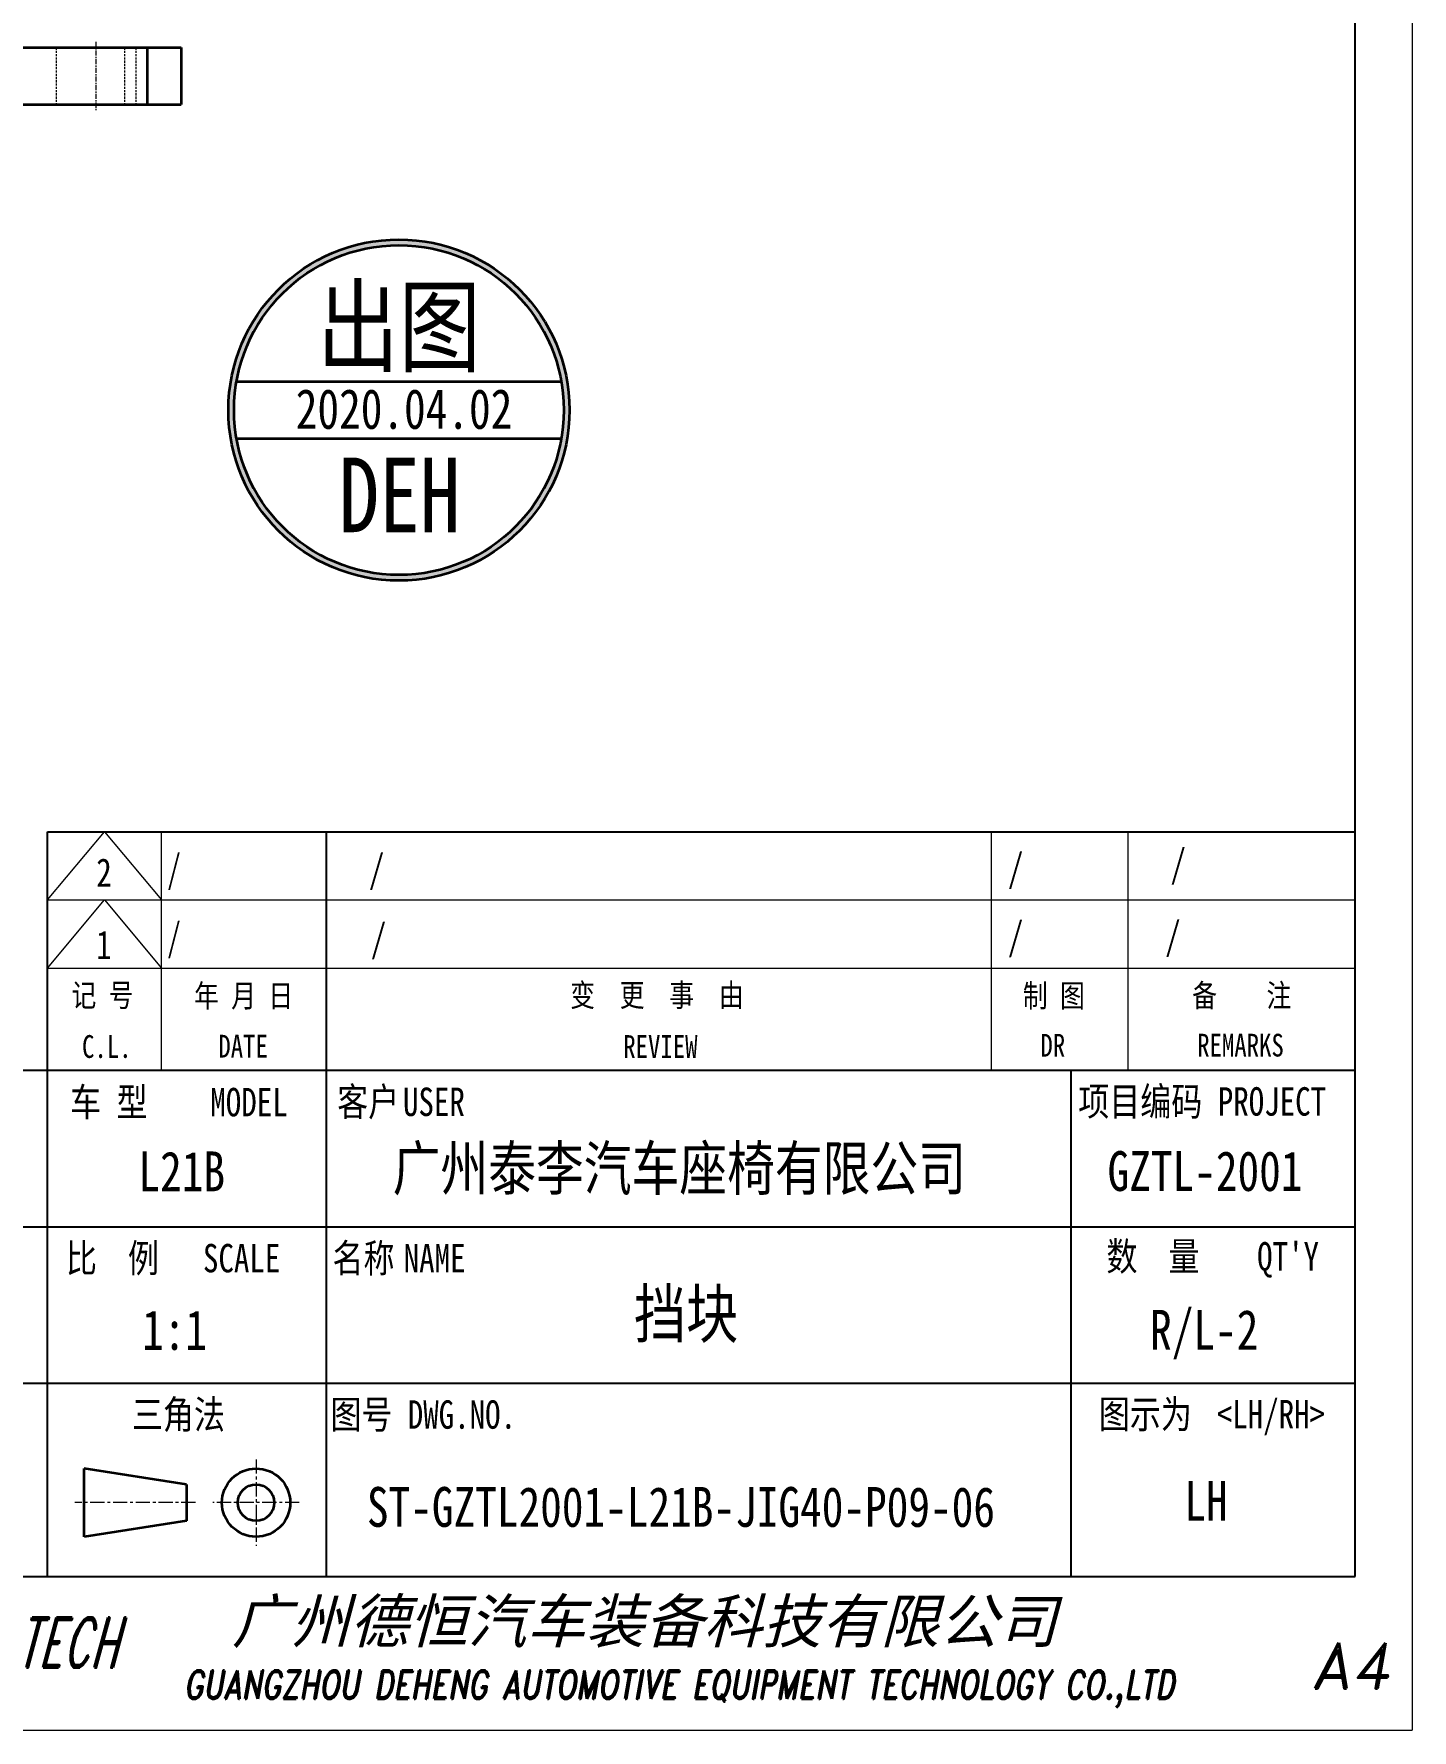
# Model space of a CAD drawing. Header units: millimetres. Extents: x 1333 to 190452, y -42879 to -5704.
# Drawn here: x 175771.4 to 175892.6, y -22836.1 to -22687 of the extents above; entities that cross this region are included whole.
import ezdxf
from ezdxf.enums import TextEntityAlignment as Align

# ---------------------------------------------------------------- set-up
doc = ezdxf.new("R2010")
doc.units = ezdxf.units.MM
doc.header["$LTSCALE"] = 0.5
for name, pattern in [('AM_ISO02W050x2', [3.75, 3, -0.75]), ('AM_ISO08W050x2', [9, 6, -0.75, 1.5, -0.75]), ('CENTER', [2, 1.25, -0.25, 0.25, -0.25])]:
    doc.linetypes.add(name, pattern=pattern)
for name, color, linetype, lineweight in [('中心线', 2, 'AM_ISO08W050x2', 18), ('印章专用-出图', 1, 'Continuous', 80), ('图框', 7, 'Continuous', 18), ('粗实线', 7, 'Continuous', 35), ('虚线', 1, 'AM_ISO02W050x2', 18)]:
    doc.layers.add(name, color=color, linetype=linetype, lineweight=lineweight)
for name, color, linetype in [('图\\M+19E79\\M+195B6\\M+18E9A', 7, 'Continuous'), ('图号', 7, 'Continuous'), ('图名', 7, 'Continuous'), ('数量', 7, 'Continuous'), ('车型', 7, 'Continuous')]:
    doc.layers.add(name, color=color, linetype=linetype)
doc.layers.add('打印-禁用', color=7, linetype='Continuous', lineweight=15, plot=False)
doc.styles.add('STYLE1', font='')
doc.styles.add('国标', font='simfang.ttf', dxfattribs={"width": 0.8})
doc.styles.add('标题\\M+18E9A', font='romand.shx', dxfattribs={"oblique": 10, "bigfont": 'bigfont.shx'})
doc.styles.get('STYLE1').set_extended_font_data('SimSun')

# ---------------------------------------------------------------- blocks, each defined once
blk = doc.blocks.new('GZDEH零件A4图框V01版')
at = {"layer": '中心线', "color": 1, "linetype": 'CENTER', "lineweight": 5, "ltscale": 2}
for p, q in [((108.33, 23.8), (108.33, 16.2)), ((103, 20), (92.4, 20)), ((112.13, 20), (104.53, 20))]:
    blk.add_line(p, q, dxfattribs=at)
at = {"layer": '图\\M+19E79\\M+195B6\\M+18E9A', "linetype": 'Continuous'}
for p, q in [((205, 13.5), (205, 292)), ((205, 13.5), (205, 97)), ((90, 79), (205, 79)), ((90, 13.5), (90, 79)), ((25, 13.5), (205, 13.5))]:
    blk.add_line(p, q, dxfattribs=at)
at = {"layer": '图\\M+19E79\\M+195B6\\M+18E9A', "color": 9}
for p, q in [((114.5, 79), (114.5, 13.5)), ((205, 58), (25, 58)), ((114.5, 58), (114.5, 13.5)), ((180, 58), (180, 13.5)), ((25, 44.25), (205, 44.25)), ((25, 30.5), (205, 30.5))]:
    blk.add_line(p, q, dxfattribs=at)
at = {"layer": '图框', "color": 9}
for p, q in [((90, 73), (95, 79)), ((95, 79), (100, 73)), ((100, 58), (100, 79)), ((173, 58), (173, 79)), ((185, 79), (185, 58)), ((90, 73), (205, 73)), ((90, 67), (95, 73)), ((95, 73), (100, 67)), ((90, 67), (205, 67))]:
    blk.add_line(p, q, dxfattribs=at)
at = {"layer": '图框', "color": 2, "linetype": 'ByBlock', "lineweight": 35}
for p, q in [((102.2, 21.6), (93.2, 23)), ((93.2, 17), (93.2, 23)), ((102.2, 21.6), (102.2, 18.4)), ((102.2, 18.4), (93.2, 17))]:
    blk.add_line(p, q, dxfattribs=at)
for radius in [3, 1.6]:
    blk.add_circle((108.33, 20), radius, dxfattribs=at)
at = {"layer": '打印-禁用', "linetype": 'Continuous'}
for p in [(210, 297), (0, 0)]:
    blk.add_line(p, (210, 0), dxfattribs=at)
at = {"layer": '图\\M+19E79\\M+195B6\\M+18E9A', "color": 9, "style": '国标', "width": 0.8}
for s, p in [('车 型', (95.38, 55.27)), ('MODEL', (107.71, 55.22))]:
    blk.add_text(s, height=2.5, dxfattribs=at).set_placement(p, align=Align.MIDDLE)
for s, p in [('客户', (118.19, 54)), ('USER', (123.97, 54))]:
    blk.add_text(s, height=2.5, dxfattribs=at).set_placement(p, align=Align.CENTER)
for s, p in [('项目编码 PROJECT', (180.64, 54.03)), ('数  量', (183.12, 40.41)), ('比  例\u3000', (91.61, 40.25)), ('SCALE', (103.66, 40.25)), ('名称\u3000', (115.05, 40.25)), ('NAME', (121.31, 40.25)), ("QT'Y ", (196.37, 40.41)), ('三角法', (97.41, 26.5)), ('图号', (114.87, 26.5)), ('DWG.NO.', (121.67, 26.5)), ('图示为', (182.45, 26.53)), ('<LH/RH>', (192.82, 26.53))]:
    blk.add_text(s, height=2.5, dxfattribs=at).set_placement(p)
at = {"layer": '图\\M+19E79\\M+195B6\\M+18E9A', "color": 7, "lineweight": -3, "style": 'STYLE1', "oblique": 15}
blk.add_text('广州德恒汽车装备科技有限公司', height=3.8, dxfattribs=at).set_placement((106.21, 7.68))
at = {"layer": '图\\M+19E79\\M+195B6\\M+18E9A', "color": 7, "style": '标题\\M+18E9A'}
for s, height, oblique, width, p in [('DEH-TECH', 4.4, 15, 0.6, (86.78, 7.69)), ('GUANGZHOU DEHENG AUTOMOTIVE EQUIPMENT TECHNOLOGY CO.,LTD ', 2.5, 10, 0.75, (146.18, 3.62))]:
    blk.add_text(s, height=height, dxfattribs=dict(at, oblique=oblique, width=width)).set_placement(p, align=Align.MIDDLE)
at = {"layer": '图\\M+19E79\\M+195B6\\M+18E9A', "color": 7, "style": '标题\\M+18E9A', "oblique": 10}
blk.add_text('A4', height=4, dxfattribs=at).set_placement((204.57, 5.66), align=Align.MIDDLE)
at = {"layer": '图框', "color": 9, "style": '国标', "width": 0.8}
for s, p in [('记 号', (94.82, 63.62)), ('年 月 日', (107.24, 63.57)), ('变  更  事  由', (143.58, 63.63)), ('C.L.', (95.2, 59.11)), ('DATE', (107.19, 59.14)), ('REVIEW', (143.89, 59.11))]:
    blk.add_text(s, height=2, dxfattribs=at).set_placement(p, align=Align.CENTER)
for s, p in [('制 图', (178.49, 64.61)), ('备    注', (195.02, 64.64)), ('DR', (178.4, 60.22)), ('REMARKS', (194.91, 60.23))]:
    blk.add_text(s, height=2, dxfattribs=at).set_placement(p, align=Align.MIDDLE)
blk = doc.blocks.new('DEH A4')
at = {"layer": '图框'}
blk.add_blockref('GZDEH零件A4图框V01版', (0, 0), dxfattribs=at)
blk = doc.blocks.new('出图章')
at = {"layer": '印章专用-出图'}
h = blk.add_hatch(color=256, dxfattribs=at)
h.paths.add_polyline_path([(-15, 0, 1), (15, 0, 1)])
h.paths.add_polyline_path([(14.5, 0, -1), (-14.5, 0, -1)], flags=16)
h.paths.add_polyline_path([(-7.31, -12.35), (7.41, -12.35), (7.41, -2.73), (-7.31, -2.73)], flags=8)
at = {"layer": '印章专用-出图', "lineweight": 35}
for p, q in [((-14.28, 2.5), (14.28, 2.5)), ((-14.28, -2.5), (14.28, -2.5))]:
    blk.add_line(p, q, dxfattribs=at)
for radius in [15, 14.5]:
    blk.add_circle((0, 0), radius, dxfattribs=at)
at = {"layer": '印章专用-出图', "color": 4, "style": '国标', "width": 0.8}
blk.add_text('DEH', height=6.562, dxfattribs=at).set_placement((0.05, -10.74), align=Align.CENTER)
at = {"layer": '印章专用-出图', "color": 3, "style": '国标', "width": 0.8}
blk.add_attdef('出图', text='', height=6.6, dxfattribs=at).set_placement((0, 7.35), align=Align.MIDDLE_CENTER)
at = {"layer": '印章专用-出图', "color": 2, "style": '国标', "width": 0.8}
blk.add_attdef('XXXX.XX.XX', text='', height=3.5, dxfattribs=at).set_placement((0.45, 0.1), align=Align.MIDDLE_CENTER)
blk = doc.blocks.new('YZ-CT')
at = {"layer": '印章专用-出图'}
blk.add_blockref('出图章', (0.63, 0), dxfattribs=at).add_auto_attribs({'出图': '出图', 'XXXX.XX.XX': '2020.04.02'})

msp = doc.modelspace()

# ---------------------------------------------------------------- linework, layer by layer
at = {"layer": '中心线', "ltscale": 0.150015}
msp.add_line((175776.885, -22687.665), (175776.885, -22693.666), dxfattribs=at)
at = {"layer": '粗实线'}
for p, q in [((175757.385, -22688.165), (175781.385, -22688.165)), ((175757.385, -22693.165), (175781.385, -22693.165))]:
    msp.add_line(p, q, dxfattribs=at)
at = {"layer": '粗实线', "ltscale": 0.075}
for p, q in [((175781.385, -22688.165), (175784.385, -22688.165)), ((175781.385, -22693.165), (175784.385, -22693.165))]:
    msp.add_line(p, q, dxfattribs=at)
at = {"layer": '粗实线', "ltscale": 0.125}
for p, q in [((175781.385, -22688.165), (175781.385, -22693.165)), ((175784.385, -22688.165), (175784.385, -22693.165))]:
    msp.add_line(p, q, dxfattribs=at)
at = {"layer": '虚线', "ltscale": 0.125}
for p, q in [((175773.385, -22688.165), (175773.385, -22693.165)), ((175779.385, -22688.165), (175779.385, -22693.165)), ((175780.385, -22688.165), (175780.385, -22693.165))]:
    msp.add_line(p, q, dxfattribs=at)

# ---------------------------------------------------------------- block references
at = {"layer": '印章专用-出图'}
msp.add_blockref('YZ-CT', (175802.9, -22720.044), dxfattribs=at)
at = {"layer": '图框'}
msp.add_blockref('DEH A4', (175682.635, -22836.123), dxfattribs=at)

# ---------------------------------------------------------------- texts
at = {"layer": '图\\M+19E79\\M+195B6\\M+18E9A', "color": 3, "style": '国标'}
for s, height, width, p in [('2', 2.5, 0.8, (175776.912, -22761.966)), ('/', 2.5, 0.705904, (175783.144, -22761.651)), ('/', 2.5, 0.8, (175800.88, -22761.651)), ('/', 2.5, 0.8, (175857.085, -22761.552)), ('/', 2.5, 0.8, (175871.38, -22761.181)), ('/', 2.5, 0.705904, (175783.144, -22767.651)), ('/', 2.5, 0.8, (175801.052, -22767.735)), ('/', 2.5, 0.8, (175857.085, -22767.552)), ('/', 2.5, 0.8, (175870.916, -22767.541)), ('1', 2.5, 0.8, (175776.901, -22768.326)), ('广州泰李汽车座椅有限公司', 3.85, 0.8, (175802.98, -22788.642)), ('GZTL-2001', 3.5, 0.8, (175865.852, -22788.713)), ('1:1', 3.5, 0.8, (175780.935, -22802.69))]:
    msp.add_text(s, height=height, dxfattribs=dict(at, width=width)).set_placement(p)
at = {"layer": '图\\M+19E79\\M+195B6\\M+18E9A', "color": 3, "style": '国标', "width": 0.8}
msp.add_text('LH', height=3.5, dxfattribs=at).set_placement((175874.506, -22817.706), align=Align.CENTER)
at = {"layer": '图号', "color": 3, "style": '国标', "width": 0.8}
msp.add_text('ST-GZTL2001-L21B-JIG40-P09-06', height=3.5, dxfattribs=at).set_placement((175800.714, -22818.249))
at = {"layer": '图名', "color": 3, "style": '国标', "width": 0.8}
msp.add_text('挡块', height=4.2, dxfattribs=at).set_placement((175828.787, -22801.609), align=Align.CENTER)
at = {"layer": '数量', "color": 3, "style": '国标', "width": 0.8}
msp.add_text('R/L-2', height=3.5, dxfattribs=at).set_placement((175874.352, -22802.674), align=Align.CENTER)
at = {"layer": '车型', "color": 3, "style": '国标', "width": 0.8}
msp.add_text('L21B', height=3.5, dxfattribs=at).set_placement((175784.429, -22788.742), align=Align.CENTER)

doc.saveas('drawing.dxf')
